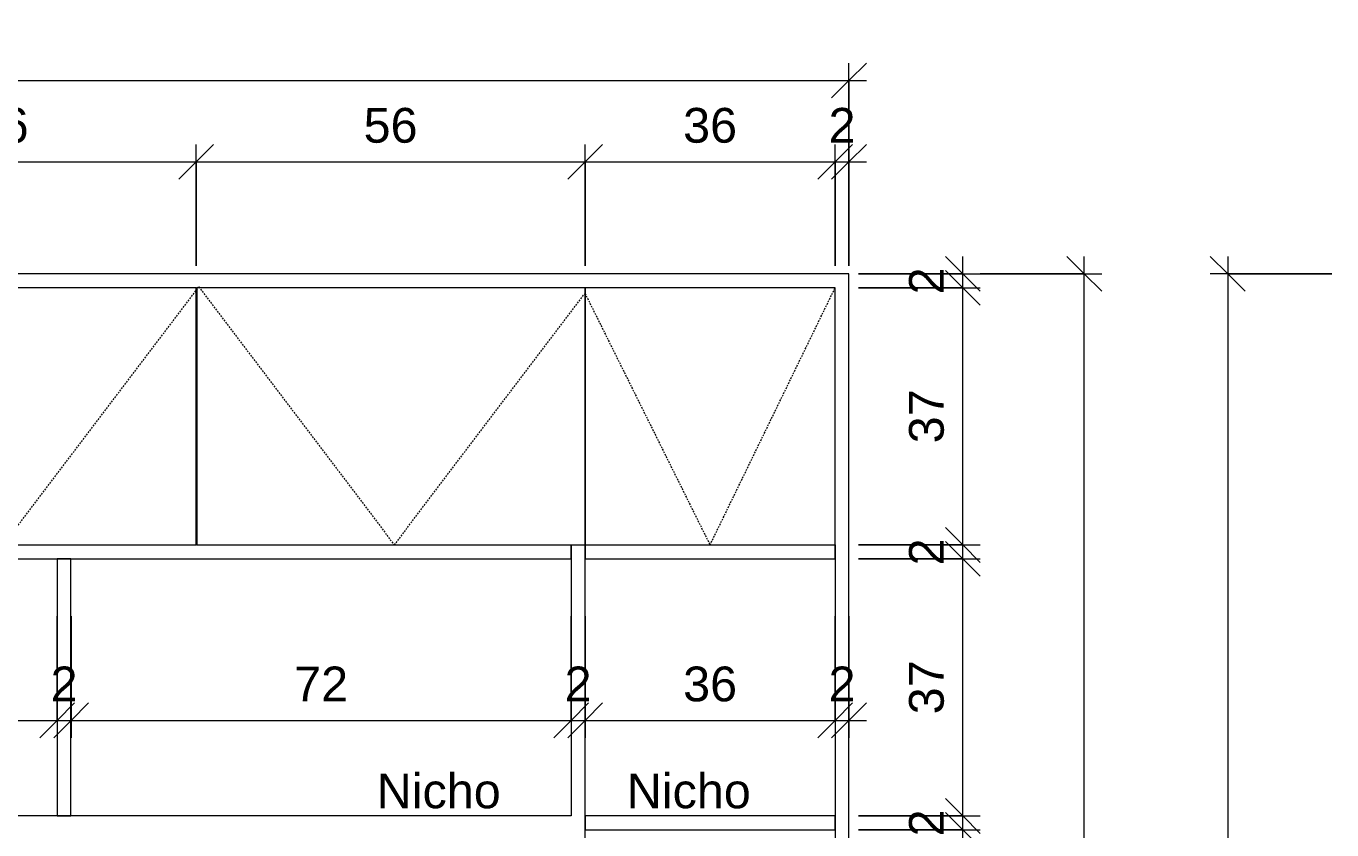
# Model space of a CAD drawing. Header units: millimetres. Extents: x -9962 to 2662, y -3814 to 2757.
# Drawn here: x -3414 to -1534, y 1600 to 2757 of the extents above; entities that cross this region are included whole.
import ezdxf

# ---------------------------------------------------------------- set-up
doc = ezdxf.new("R2010")
doc.units = ezdxf.units.MM
doc.linetypes.add('Overhead', pattern=[3.96875, 2.38125, -1.5875])
for name, color, linetype, lineweight in [('A-ANNO-DIMS', 211, 'Continuous', 9), ('A-ANNO-DIMS-25', 211, 'Continuous', 9), ('A-FLOR-OVHD', 1, 'Overhead', 9), ('G-ANNO-TEXT', 231, 'Continuous', 9), ('I-FURN', 30, 'Continuous', 9)]:
    doc.layers.add(name, color=color, linetype=linetype, lineweight=lineweight)
doc.styles.add('@Arial Unicode MS', font='ARIALUNI.TTF', dxfattribs={"height": 50})
doc.styles.add('Arial', font='arial.ttf', dxfattribs={"height": 50})
doc.dimstyles.new('CRT_-__Metros_-_Linha_de_chamada_3_5_mm', dxfattribs={"dimscale": 304.8, "dimtxt": 50.292243, "dimasz": 0.164042, "dimexe": 0.082021, "dimexo": 0.0625, "dimgap": 0.04101, "dimtad": 1, "dimdec": 0, "dimlfac": 0.1, "dimdsep": 46, "dimtxsty": '@Arial Unicode MS', "dimblk1": 'OBLIQUE', "dimblk2": 'OBLIQUE', "dimsah": 1, "dimcen": 0.09, "dimdle": 0.082021, "dimazin": 0, "dimtfac": 1, "dimtdec": 4, "dimtix": 1, "dimtmove": 0, "dimatfit": 3, "dimfxl": 0.492126, "dimfxlon": 1, "dimtvp": 1, "dimtolj": 1, "dimtzin": 0, "dimarcsym": 2})
doc.dimstyles.new('CRT_-__Metros_-_Linha_de_chamada_3_5_mm_1', dxfattribs={"dimscale": 304.8, "dimtxt": 50.292243, "dimasz": 0.164042, "dimexe": 0.082021, "dimexo": 0.0625, "dimgap": 0.04101, "dimtad": 1, "dimlfac": 0.001, "dimrnd": 0.01, "dimzin": 0, "dimdsep": 46, "dimtxsty": '@Arial Unicode MS', "dimblk1": 'OBLIQUE', "dimblk2": 'OBLIQUE', "dimsah": 1, "dimcen": 0.09, "dimdle": 0.082021, "dimazin": 0, "dimtfac": 1, "dimtdec": 4, "dimtix": 1, "dimtmove": 0, "dimatfit": 3, "dimfxl": 0.492126, "dimfxlon": 1, "dimtvp": 1, "dimtolj": 1, "dimtzin": 0, "dimarcsym": 2})

# ---------------------------------------------------------------- blocks, each defined once
blk = doc.blocks.new('ESTANTE ESCRITORIO - ESTANTE ESCRITORIO-4505156-VISTA FRONTAL ESTANTE ESCRITÓRIO')
at = {"layer": 'I-FURN'}
for p, q in [((-8669.650772, 2400), (-11669.650772, 2400)), ((-8669.650772, 200), (-8669.650772, 2400)), ((-9609.650772, 2380), (-10168.650772, 2380)), ((-9609.650772, 2010), (-9609.650772, 2380)), ((-9609.650772, 2380), (-9608.650772, 2380)), ((-9049.650772, 2380), (-9608.650772, 2380)), ((-9608.650772, 2380), (-9608.650772, 2010)), ((-9049.650772, 2010), (-9049.650772, 2380)), ((-8689.650772, 2380), (-9049.650772, 2380)), ((-9049.650772, 2380), (-9049.650772, 2010)), ((-8689.650772, 2010), (-8689.650772, 2380)), ((-10168.650772, 2010), (-9609.650772, 2010)), ((-9608.650772, 2010), (-9609.650772, 2010)), ((-9608.650772, 2010), (-9049.650772, 2010)), ((-9069.650772, 2010), (-9069.650772, 1620)), ((-9069.650772, 1990), (-9069.650772, 2010)), ((-9049.650772, 2010), (-8689.650772, 2010)), ((-9049.650772, 820), (-9049.650772, 2010)), ((-9049.650772, 2010), (-9049.650772, 1990)), ((-8689.650772, 2010), (-8689.650772, 820)), ((-8689.650772, 1990), (-8689.650772, 2010)), ((-11269.650772, 1990), (-9069.650772, 1990)), ((-9789.650772, 1990), (-9809.650772, 1990)), ((-9809.650772, 1990), (-9809.650772, 1620)), ((-9789.650772, 1620), (-9789.650772, 1990)), ((-9049.650772, 1990), (-8689.650772, 1990)), ((-9069.650772, 1620), (-11269.650772, 1620)), ((-9809.650772, 1620), (-9789.650772, 1620)), ((-8689.650772, 1620), (-9049.650772, 1620)), ((-9049.650772, 1620), (-9049.650772, 1600)), ((-8689.650772, 1600), (-8689.650772, 1620)), ((-9049.650772, 1600), (-8689.650772, 1600))]:
    blk.add_line(p, q, dxfattribs=at)
blk = doc.blocks.new('DIMBLOCK18-VISTA FRONTAL ESTANTE ESCRITÓRIO')
at = {"layer": 'A-ANNO-DIMS-25'}
for p, q in [((-4089.2, 1907.6), (-4089.2, 1732.6)), ((-4089.2, 1757.6), (-4089.2, 1907.6)), ((-3369.2, 1907.6), (-3369.2, 1732.6)), ((-3369.2, 1757.6), (-3369.2, 1907.6)), ((-4089.2, 1757.6), (-3369.2, 1757.6))]:
    blk.add_line(p, q, dxfattribs=at)
at = {"layer": 'A-ANNO-DIMS-25', "lineweight": 18}
for p, q in [((-4089.2, 1757.6), (-4064.2, 1782.6)), ((-3369.2, 1757.6), (-3344.2, 1782.6)), ((-4089.2, 1757.6), (-4114.2, 1732.6)), ((-3369.2, 1757.6), (-3394.2, 1732.6))]:
    blk.add_line(p, q, dxfattribs=at)
at = {"layer": 'A-ANNO-DIMS-25', "color": 0, "insert": (-3768, 1835), "char_height": 50, "width": 92.937, "attachment_point": 1, "line_spacing_factor": 1.117605, "style": '@Arial Unicode MS'}
blk.add_mtext('72', dxfattribs=at)
blk = doc.blocks.new('_Oblique')
at = {"color": 0, "linetype": 'ByBlock', "lineweight": -2}
blk.add_line((-0.5, -0.5), (0.5, 0.5), dxfattribs=at)
blk = doc.blocks.new('DIMBLOCK19-VISTA FRONTAL ESTANTE ESCRITÓRIO')
at = {"layer": 'A-ANNO-DIMS-25'}
for p, q in [((-3369.2, 1907.6), (-3369.2, 1732.6)), ((-3369.2, 1757.6), (-3369.2, 1907.6)), ((-3349.2, 1907.6), (-3349.2, 1732.6)), ((-3349.2, 1757.6), (-3349.2, 1907.6)), ((-3369.2, 1757.6), (-3349.2, 1757.6))]:
    blk.add_line(p, q, dxfattribs=at)
at = {"layer": 'A-ANNO-DIMS-25', "lineweight": 18}
for p, q in [((-3369.2, 1757.6), (-3344.2, 1782.6)), ((-3349.2, 1757.6), (-3324.2, 1782.6)), ((-3369.2, 1757.6), (-3394.2, 1732.6)), ((-3349.2, 1757.6), (-3374.2, 1732.6))]:
    blk.add_line(p, q, dxfattribs=at)
at = {"layer": 'A-ANNO-DIMS-25', "color": 0, "insert": (-3378.6, 1835), "char_height": 50, "width": 46.468, "attachment_point": 1, "line_spacing_factor": 1.117605, "style": '@Arial Unicode MS'}
blk.add_mtext('2', dxfattribs=at)
blk = doc.blocks.new('DIMBLOCK20-VISTA FRONTAL ESTANTE ESCRITÓRIO')
at = {"layer": 'A-ANNO-DIMS-25'}
for p, q in [((-3349.2, 1907.6), (-3349.2, 1732.6)), ((-3349.2, 1757.6), (-3349.2, 1907.6)), ((-2629.2, 1907.6), (-2629.2, 1732.6)), ((-2629.2, 1757.6), (-2629.2, 1907.6)), ((-3349.2, 1757.6), (-2629.2, 1757.6))]:
    blk.add_line(p, q, dxfattribs=at)
at = {"layer": 'A-ANNO-DIMS-25', "lineweight": 18}
for p, q in [((-3349.2, 1757.6), (-3324.2, 1782.6)), ((-2629.2, 1757.6), (-2604.2, 1782.6)), ((-3349.2, 1757.6), (-3374.2, 1732.6)), ((-2629.2, 1757.6), (-2654.2, 1732.6))]:
    blk.add_line(p, q, dxfattribs=at)
at = {"layer": 'A-ANNO-DIMS-25', "color": 0, "insert": (-3028, 1835), "char_height": 50, "width": 92.937, "attachment_point": 1, "line_spacing_factor": 1.117605, "style": '@Arial Unicode MS'}
blk.add_mtext('72', dxfattribs=at)
blk = doc.blocks.new('DIMBLOCK21-VISTA FRONTAL ESTANTE ESCRITÓRIO')
at = {"layer": 'A-ANNO-DIMS-25'}
for p, q in [((-2629.2, 1907.6), (-2629.2, 1732.6)), ((-2629.2, 1757.6), (-2629.2, 1907.6)), ((-2609.2, 1907.6), (-2609.2, 1732.6)), ((-2609.2, 1757.6), (-2609.2, 1907.6)), ((-2629.2, 1757.6), (-2609.2, 1757.6))]:
    blk.add_line(p, q, dxfattribs=at)
at = {"layer": 'A-ANNO-DIMS-25', "lineweight": 18}
for p, q in [((-2629.2, 1757.6), (-2604.2, 1782.6)), ((-2609.2, 1757.6), (-2584.2, 1782.6)), ((-2629.2, 1757.6), (-2654.2, 1732.6)), ((-2609.2, 1757.6), (-2634.2, 1732.6))]:
    blk.add_line(p, q, dxfattribs=at)
at = {"layer": 'A-ANNO-DIMS-25', "color": 0, "insert": (-2638.6, 1835), "char_height": 50, "width": 46.468, "attachment_point": 1, "line_spacing_factor": 1.117605, "style": '@Arial Unicode MS'}
blk.add_mtext('2', dxfattribs=at)
blk = doc.blocks.new('DIMBLOCK22-VISTA FRONTAL ESTANTE ESCRITÓRIO')
at = {"layer": 'A-ANNO-DIMS-25'}
for p, q in [((-2609.2, 1907.6), (-2609.2, 1732.6)), ((-2609.2, 1757.6), (-2609.2, 1907.6)), ((-2249.2, 1907.6), (-2249.2, 1732.6)), ((-2249.2, 1757.6), (-2249.2, 1907.6)), ((-2609.2, 1757.6), (-2249.2, 1757.6))]:
    blk.add_line(p, q, dxfattribs=at)
at = {"layer": 'A-ANNO-DIMS-25', "lineweight": 18}
for p, q in [((-2609.2, 1757.6), (-2584.2, 1782.6)), ((-2249.2, 1757.6), (-2224.2, 1782.6)), ((-2609.2, 1757.6), (-2634.2, 1732.6)), ((-2249.2, 1757.6), (-2274.2, 1732.6))]:
    blk.add_line(p, q, dxfattribs=at)
at = {"layer": 'A-ANNO-DIMS-25', "color": 0, "insert": (-2468, 1835), "char_height": 50, "width": 92.937, "attachment_point": 1, "line_spacing_factor": 1.117605, "style": '@Arial Unicode MS'}
blk.add_mtext('36', dxfattribs=at)
blk = doc.blocks.new('DIMBLOCK23-VISTA FRONTAL ESTANTE ESCRITÓRIO')
at = {"layer": 'A-ANNO-DIMS-25'}
for p, q in [((-2249.2, 1907.6), (-2249.2, 1732.6)), ((-2249.2, 1757.6), (-2249.2, 1907.6)), ((-2229.2, 1907.6), (-2229.2, 1732.6)), ((-2229.2, 1757.6), (-2229.2, 1907.6)), ((-2249.2, 1757.6), (-2204.2, 1757.6))]:
    blk.add_line(p, q, dxfattribs=at)
at = {"layer": 'A-ANNO-DIMS-25', "lineweight": 18}
for p, q in [((-2249.2, 1757.6), (-2224.2, 1782.6)), ((-2229.2, 1757.6), (-2204.2, 1782.6)), ((-2249.2, 1757.6), (-2274.2, 1732.6)), ((-2229.2, 1757.6), (-2254.2, 1732.6))]:
    blk.add_line(p, q, dxfattribs=at)
at = {"layer": 'A-ANNO-DIMS-25', "color": 0, "insert": (-2258.6, 1835), "char_height": 50, "width": 46.468, "attachment_point": 1, "line_spacing_factor": 1.117605, "style": '@Arial Unicode MS'}
blk.add_mtext('2', dxfattribs=at)
blk = doc.blocks.new('DIMBLOCK28-VISTA FRONTAL ESTANTE ESCRITÓRIO')
at = {"layer": 'A-ANNO-DIMS-25', "lineweight": 18}
for p, q in [((-3729.2, 2561.5), (-3704.2, 2586.5)), ((-3169.2, 2561.5), (-3144.2, 2586.5)), ((-3729.2, 2561.5), (-3754.2, 2536.5)), ((-3169.2, 2561.5), (-3194.2, 2536.5))]:
    blk.add_line(p, q, dxfattribs=at)
at = {"layer": 'A-ANNO-DIMS-25'}
for p, q in [((-3729.2, 2411.5), (-3729.2, 2586.5)), ((-3169.2, 2411.5), (-3169.2, 2586.5)), ((-3729.2, 2561.5), (-3169.2, 2561.5)), ((-3729.2, 2561.5), (-3729.2, 2411.5)), ((-3169.2, 2561.5), (-3169.2, 2411.5))]:
    blk.add_line(p, q, dxfattribs=at)
at = {"layer": 'A-ANNO-DIMS-25', "color": 0, "insert": (-3488, 2638.9), "char_height": 50, "width": 92.937, "attachment_point": 1, "line_spacing_factor": 1.117605, "style": '@Arial Unicode MS'}
blk.add_mtext('56', dxfattribs=at)
blk = doc.blocks.new('DIMBLOCK29-VISTA FRONTAL ESTANTE ESCRITÓRIO')
at = {"layer": 'A-ANNO-DIMS-25', "lineweight": 18}
for p, q in [((-3169.2, 2561.5), (-3144.2, 2586.5)), ((-2609.2, 2561.5), (-2584.2, 2586.5)), ((-3169.2, 2561.5), (-3194.2, 2536.5)), ((-2609.2, 2561.5), (-2634.2, 2536.5))]:
    blk.add_line(p, q, dxfattribs=at)
at = {"layer": 'A-ANNO-DIMS-25'}
for p, q in [((-3169.2, 2411.5), (-3169.2, 2586.5)), ((-2609.2, 2411.5), (-2609.2, 2586.5)), ((-3169.2, 2561.5), (-2609.2, 2561.5)), ((-3169.2, 2561.5), (-3169.2, 2411.5)), ((-2609.2, 2561.5), (-2609.2, 2411.5))]:
    blk.add_line(p, q, dxfattribs=at)
at = {"layer": 'A-ANNO-DIMS-25', "color": 0, "insert": (-2928, 2638.9), "char_height": 50, "width": 92.937, "attachment_point": 1, "line_spacing_factor": 1.117605, "style": '@Arial Unicode MS'}
blk.add_mtext('56', dxfattribs=at)
blk = doc.blocks.new('DIMBLOCK30-VISTA FRONTAL ESTANTE ESCRITÓRIO')
at = {"layer": 'A-ANNO-DIMS-25', "lineweight": 18}
for p, q in [((-2609.2, 2561.5), (-2584.2, 2586.5)), ((-2249.2, 2561.5), (-2224.2, 2586.5)), ((-2609.2, 2561.5), (-2634.2, 2536.5)), ((-2249.2, 2561.5), (-2274.2, 2536.5))]:
    blk.add_line(p, q, dxfattribs=at)
at = {"layer": 'A-ANNO-DIMS-25'}
for p, q in [((-2609.2, 2411.5), (-2609.2, 2586.5)), ((-2249.2, 2411.5), (-2249.2, 2586.5)), ((-2609.2, 2561.5), (-2249.2, 2561.5)), ((-2609.2, 2561.5), (-2609.2, 2411.5)), ((-2249.2, 2561.5), (-2249.2, 2411.5))]:
    blk.add_line(p, q, dxfattribs=at)
at = {"layer": 'A-ANNO-DIMS-25', "color": 0, "insert": (-2468, 2638.9), "char_height": 50, "width": 92.937, "attachment_point": 1, "line_spacing_factor": 1.117605, "style": '@Arial Unicode MS'}
blk.add_mtext('36', dxfattribs=at)
blk = doc.blocks.new('DIMBLOCK31-VISTA FRONTAL ESTANTE ESCRITÓRIO')
at = {"layer": 'A-ANNO-DIMS-25', "lineweight": 18}
for p, q in [((-2249.2, 2561.5), (-2224.2, 2586.5)), ((-2229.2, 2561.5), (-2204.2, 2586.5)), ((-2249.2, 2561.5), (-2274.2, 2536.5)), ((-2229.2, 2561.5), (-2254.2, 2536.5))]:
    blk.add_line(p, q, dxfattribs=at)
at = {"layer": 'A-ANNO-DIMS-25'}
for p, q in [((-2249.2, 2411.5), (-2249.2, 2586.5)), ((-2229.2, 2411.5), (-2229.2, 2586.5)), ((-2249.2, 2561.5), (-2204.2, 2561.5)), ((-2249.2, 2561.5), (-2249.2, 2411.5)), ((-2229.2, 2561.5), (-2229.2, 2411.5))]:
    blk.add_line(p, q, dxfattribs=at)
at = {"layer": 'A-ANNO-DIMS-25', "color": 0, "insert": (-2258.6, 2638.9), "char_height": 50, "width": 46.468, "attachment_point": 1, "line_spacing_factor": 1.117605, "style": '@Arial Unicode MS'}
blk.add_mtext('2', dxfattribs=at)
blk = doc.blocks.new('DIMBLOCK32-VISTA FRONTAL ESTANTE ESCRITÓRIO')
at = {"layer": 'A-ANNO-DIMS-25', "lineweight": 18}
for p, q in [((-5229.2, 2678.5), (-5204.2, 2703.5)), ((-2229.2, 2678.5), (-2204.2, 2703.5)), ((-5229.2, 2678.5), (-5254.2, 2653.5)), ((-2229.2, 2678.5), (-2254.2, 2653.5))]:
    blk.add_line(p, q, dxfattribs=at)
at = {"layer": 'A-ANNO-DIMS-25'}
for p, q in [((-5229.2, 2528.5), (-5229.2, 2703.5)), ((-2229.2, 2528.5), (-2229.2, 2703.5)), ((-5254.2, 2678.5), (-2204.2, 2678.5)), ((-5229.2, 2678.5), (-5229.2, 2528.5)), ((-2229.2, 2678.5), (-2229.2, 2528.5))]:
    blk.add_line(p, q, dxfattribs=at)
at = {"layer": 'A-ANNO-DIMS-25', "color": 0, "insert": (-3796.9, 2755.9), "char_height": 50, "width": 162.337, "attachment_point": 1, "line_spacing_factor": 1.117605, "style": '@Arial Unicode MS'}
blk.add_mtext('3,00', dxfattribs=at)
blk = doc.blocks.new('DIMBLOCK38-VISTA FRONTAL ESTANTE ESCRITÓRIO')
at = {"layer": 'A-ANNO-DIMS-25', "lineweight": 18}
for p, q in [((-2065.4, 1600), (-2090.4, 1625)), ((-2065.4, 1600), (-2040.4, 1575)), ((-2065.4, 1230), (-2090.4, 1255)), ((-2065.4, 1230), (-2040.4, 1205))]:
    blk.add_line(p, q, dxfattribs=at)
at = {"layer": 'A-ANNO-DIMS-25'}
for p, q in [((-2215.4, 1600), (-2040.4, 1600)), ((-2065.4, 1600), (-2215.4, 1600)), ((-2065.4, 1230), (-2065.4, 1600)), ((-2215.4, 1230), (-2040.4, 1230)), ((-2065.4, 1230), (-2215.4, 1230))]:
    blk.add_line(p, q, dxfattribs=at)
at = {"layer": 'A-ANNO-DIMS-25', "color": 0, "insert": (-2142.8, 1376.3), "char_height": 50, "width": 92.937, "attachment_point": 1, "rotation": 90, "line_spacing_factor": 1.117605, "style": '@Arial Unicode MS'}
blk.add_mtext('37', dxfattribs=at)
blk = doc.blocks.new('DIMBLOCK39-VISTA FRONTAL ESTANTE ESCRITÓRIO')
at = {"layer": 'A-ANNO-DIMS-25', "lineweight": 18}
for p, q in [((-2065.4, 1620), (-2090.4, 1645)), ((-2065.4, 1600), (-2090.4, 1625)), ((-2065.4, 1620), (-2040.4, 1595)), ((-2065.4, 1600), (-2040.4, 1575))]:
    blk.add_line(p, q, dxfattribs=at)
at = {"layer": 'A-ANNO-DIMS-25'}
for p, q in [((-2215.4, 1620), (-2040.4, 1620)), ((-2065.4, 1620), (-2215.4, 1620)), ((-2065.4, 1600), (-2065.4, 1620)), ((-2215.4, 1600), (-2040.4, 1600)), ((-2065.4, 1600), (-2215.4, 1600))]:
    blk.add_line(p, q, dxfattribs=at)
at = {"layer": 'A-ANNO-DIMS-25', "color": 0, "insert": (-2142.8, 1590.6), "char_height": 50, "width": 46.468, "attachment_point": 1, "rotation": 90, "line_spacing_factor": 1.117605, "style": '@Arial Unicode MS'}
blk.add_mtext('2', dxfattribs=at)
blk = doc.blocks.new('DIMBLOCK40-VISTA FRONTAL ESTANTE ESCRITÓRIO')
at = {"layer": 'A-ANNO-DIMS-25', "lineweight": 18}
for p, q in [((-2065.4, 1990), (-2090.4, 2015)), ((-2065.4, 1990), (-2040.4, 1965)), ((-2065.4, 1620), (-2090.4, 1645)), ((-2065.4, 1620), (-2040.4, 1595))]:
    blk.add_line(p, q, dxfattribs=at)
at = {"layer": 'A-ANNO-DIMS-25'}
for p, q in [((-2215.4, 1990), (-2040.4, 1990)), ((-2065.4, 1990), (-2215.4, 1990)), ((-2065.4, 1620), (-2065.4, 1990)), ((-2215.4, 1620), (-2040.4, 1620)), ((-2065.4, 1620), (-2215.4, 1620))]:
    blk.add_line(p, q, dxfattribs=at)
at = {"layer": 'A-ANNO-DIMS-25', "color": 0, "insert": (-2142.8, 1766.3), "char_height": 50, "width": 92.937, "attachment_point": 1, "rotation": 90, "line_spacing_factor": 1.117605, "style": '@Arial Unicode MS'}
blk.add_mtext('37', dxfattribs=at)
blk = doc.blocks.new('DIMBLOCK41-VISTA FRONTAL ESTANTE ESCRITÓRIO')
at = {"layer": 'A-ANNO-DIMS-25', "lineweight": 18}
for p, q in [((-2065.4, 2010), (-2090.4, 2035)), ((-2065.4, 1990), (-2090.4, 2015)), ((-2065.4, 2010), (-2040.4, 1985)), ((-2065.4, 1990), (-2040.4, 1965))]:
    blk.add_line(p, q, dxfattribs=at)
at = {"layer": 'A-ANNO-DIMS-25'}
for p, q in [((-2215.4, 2010), (-2040.4, 2010)), ((-2065.4, 2010), (-2215.4, 2010)), ((-2065.4, 1990), (-2065.4, 2010)), ((-2215.4, 1990), (-2040.4, 1990)), ((-2065.4, 1990), (-2215.4, 1990))]:
    blk.add_line(p, q, dxfattribs=at)
at = {"layer": 'A-ANNO-DIMS-25', "color": 0, "insert": (-2142.8, 1980.6), "char_height": 50, "width": 46.468, "attachment_point": 1, "rotation": 90, "line_spacing_factor": 1.117605, "style": '@Arial Unicode MS'}
blk.add_mtext('2', dxfattribs=at)
blk = doc.blocks.new('DIMBLOCK42-VISTA FRONTAL ESTANTE ESCRITÓRIO')
at = {"layer": 'A-ANNO-DIMS-25', "lineweight": 18}
for p, q in [((-2065.4, 2380), (-2090.4, 2405)), ((-2065.4, 2380), (-2040.4, 2355)), ((-2065.4, 2010), (-2090.4, 2035)), ((-2065.4, 2010), (-2040.4, 1985))]:
    blk.add_line(p, q, dxfattribs=at)
at = {"layer": 'A-ANNO-DIMS-25'}
for p, q in [((-2215.4, 2380), (-2040.4, 2380)), ((-2065.4, 2380), (-2215.4, 2380)), ((-2065.4, 2010), (-2065.4, 2380)), ((-2215.4, 2010), (-2040.4, 2010)), ((-2065.4, 2010), (-2215.4, 2010))]:
    blk.add_line(p, q, dxfattribs=at)
at = {"layer": 'A-ANNO-DIMS-25', "color": 0, "insert": (-2142.8, 2156.3), "char_height": 50, "width": 92.937, "attachment_point": 1, "rotation": 90, "line_spacing_factor": 1.117605, "style": '@Arial Unicode MS'}
blk.add_mtext('37', dxfattribs=at)
blk = doc.blocks.new('DIMBLOCK43-VISTA FRONTAL ESTANTE ESCRITÓRIO')
at = {"layer": 'A-ANNO-DIMS-25', "lineweight": 18}
for p, q in [((-2065.4, 2400), (-2090.4, 2425)), ((-2065.4, 2380), (-2090.4, 2405)), ((-2065.4, 2400), (-2040.4, 2375)), ((-2065.4, 2380), (-2040.4, 2355))]:
    blk.add_line(p, q, dxfattribs=at)
at = {"layer": 'A-ANNO-DIMS-25'}
for p, q in [((-2065.4, 2380), (-2065.4, 2425)), ((-2215.4, 2400), (-2040.4, 2400)), ((-2065.4, 2400), (-2215.4, 2400)), ((-2215.4, 2380), (-2040.4, 2380)), ((-2065.4, 2380), (-2215.4, 2380))]:
    blk.add_line(p, q, dxfattribs=at)
at = {"layer": 'A-ANNO-DIMS-25', "color": 0, "insert": (-2142.8, 2370.6), "char_height": 50, "width": 46.468, "attachment_point": 1, "rotation": 90, "line_spacing_factor": 1.117605, "style": '@Arial Unicode MS'}
blk.add_mtext('2', dxfattribs=at)
blk = doc.blocks.new('DIMBLOCK44-VISTA FRONTAL ESTANTE ESCRITÓRIO')
at = {"layer": 'A-ANNO-DIMS-25', "lineweight": 18}
for p, q in [((-1890.4, 2400), (-1915.4, 2425)), ((-1890.4, 2400), (-1865.4, 2375)), ((-1890.4, 200), (-1915.4, 225)), ((-1890.4, 200), (-1865.4, 175))]:
    blk.add_line(p, q, dxfattribs=at)
at = {"layer": 'A-ANNO-DIMS-25'}
for p, q in [((-1890.4, 175), (-1890.4, 2425)), ((-2040.4, 2400), (-1865.4, 2400)), ((-1890.4, 2400), (-2040.4, 2400)), ((-2040.4, 200), (-1865.4, 200)), ((-1890.4, 200), (-2040.4, 200))]:
    blk.add_line(p, q, dxfattribs=at)
at = {"layer": 'A-ANNO-DIMS-25', "color": 0, "insert": (-1967.8, 1232.4), "char_height": 50, "width": 162.337, "attachment_point": 1, "rotation": 90, "line_spacing_factor": 1.117605, "style": '@Arial Unicode MS'}
blk.add_mtext('2,20', dxfattribs=at)
blk = doc.blocks.new('DIMBLOCK59-VISTA LATERAL ESTANTE ESCRITÓRIO')
at = {"layer": 'A-ANNO-DIMS-25', "lineweight": 18}
for p, q in [((-1684, 2400), (-1709, 2425)), ((-1684, 2400), (-1659, 2375)), ((-1684, 200), (-1709, 225)), ((-1684, 200), (-1659, 175))]:
    blk.add_line(p, q, dxfattribs=at)
at = {"layer": 'A-ANNO-DIMS-25'}
for p, q in [((-1684, 2425), (-1684, 175)), ((-1534, 2400), (-1709, 2400)), ((-1684, 2400), (-1534, 2400)), ((-1534, 200), (-1709, 200)), ((-1684, 200), (-1534, 200))]:
    blk.add_line(p, q, dxfattribs=at)
at = {"layer": 'A-ANNO-DIMS-25', "color": 0, "insert": (-1761.4, 1232.4), "char_height": 50, "width": 162.337, "attachment_point": 1, "rotation": 90, "line_spacing_factor": 1.117605, "style": '@Arial Unicode MS'}
blk.add_mtext('2,20', dxfattribs=at)

msp = doc.modelspace()

# ---------------------------------------------------------------- linework, layer by layer
at = {"layer": 'A-FLOR-OVHD'}
for p, q in [((-3446.75, 2010), (-3165.245, 2381.325)), ((-3165.245, 2381.325), (-2883.74, 2010)), ((-2883.74, 2010), (-2609.25, 2372.073)), ((-2609.25, 2372.073), (-2429.25, 2010)), ((-2429.25, 2010), (-2249.25, 2380))]:
    msp.add_line(p, q, dxfattribs=at)

# ---------------------------------------------------------------- block references
at = {"layer": 'I-FURN'}
msp.add_blockref('ESTANTE ESCRITORIO - ESTANTE ESCRITORIO-4505156-VISTA FRONTAL ESTANTE ESCRITÓRIO', (6440.401, 0), dxfattribs=at)

# ---------------------------------------------------------------- texts
at = {"layer": 'G-ANNO-TEXT', "color": 7, "char_height": 50, "width": 222.46828, "attachment_point": 1, "style": 'Arial'}
for insert in [(-2909.11, 1681.098), (-2549.11, 1681.098)]:
    msp.add_mtext('Nicho', dxfattribs=dict(at, insert=insert))

# ---------------------------------------------------------------- dimensions: what is measured, and where the dimension line sits
at = {"layer": 'A-ANNO-DIMS'}
for base, p1, p2, dimstyle, override, picture, middle in [((-2229.25, 2678.498), (-5229.25, 2528.498), (-2229.25, 2528.498), 'CRT_-__Metros_-_Linha_de_chamada_3_5_mm_1', {"dimpost": '<>', "dimfxl": 3000}, 'DIMBLOCK32-VISTA FRONTAL ESTANTE ESCRITÓRIO', (-3729.25, 2716.544)), ((-3169.25, 2561.514), (-3729.25, 2411.514), (-3169.25, 2411.514), 'CRT_-__Metros_-_Linha_de_chamada_3_5_mm', {"dimpost": '<>', "dimfxl": 560}, 'DIMBLOCK28-VISTA FRONTAL ESTANTE ESCRITÓRIO', (-3449.25, 2599.56)), ((-2609.25, 2561.514), (-3169.25, 2411.514), (-2609.25, 2411.514), 'CRT_-__Metros_-_Linha_de_chamada_3_5_mm', {"dimpost": '<>', "dimfxl": 560}, 'DIMBLOCK29-VISTA FRONTAL ESTANTE ESCRITÓRIO', (-2889.25, 2599.56)), ((-2249.25, 2561.514), (-2609.25, 2411.514), (-2249.25, 2411.514), 'CRT_-__Metros_-_Linha_de_chamada_3_5_mm', {"dimpost": '<>', "dimfxl": 360}, 'DIMBLOCK30-VISTA FRONTAL ESTANTE ESCRITÓRIO', (-2429.25, 2599.56)), ((-2229.25, 2561.514), (-2249.25, 2411.514), (-2229.25, 2411.514), 'CRT_-__Metros_-_Linha_de_chamada_3_5_mm', {"dimpost": '<>', "dimfxl": 20}, 'DIMBLOCK31-VISTA FRONTAL ESTANTE ESCRITÓRIO', (-2239.25, 2599.134)), ((-3369.25, 1757.56), (-4089.25, 1907.56), (-3369.25, 1907.56), 'CRT_-__Metros_-_Linha_de_chamada_3_5_mm', {"dimpost": '<>', "dimfxl": 720}, 'DIMBLOCK18-VISTA FRONTAL ESTANTE ESCRITÓRIO', (-3729.25, 1795.18)), ((-3349.25, 1757.56), (-3369.25, 1907.56), (-3349.25, 1907.56), 'CRT_-__Metros_-_Linha_de_chamada_3_5_mm', {"dimpost": '<>', "dimfxl": 20}, 'DIMBLOCK19-VISTA FRONTAL ESTANTE ESCRITÓRIO', (-3359.25, 1795.18)), ((-2629.25, 1757.56), (-3349.25, 1907.56), (-2629.25, 1907.56), 'CRT_-__Metros_-_Linha_de_chamada_3_5_mm', {"dimpost": '<>', "dimfxl": 720}, 'DIMBLOCK20-VISTA FRONTAL ESTANTE ESCRITÓRIO', (-2989.25, 1795.18)), ((-2609.25, 1757.56), (-2629.25, 1907.56), (-2609.25, 1907.56), 'CRT_-__Metros_-_Linha_de_chamada_3_5_mm', {"dimpost": '<>', "dimfxl": 20}, 'DIMBLOCK21-VISTA FRONTAL ESTANTE ESCRITÓRIO', (-2619.25, 1795.18)), ((-2249.25, 1757.56), (-2609.25, 1907.56), (-2249.25, 1907.56), 'CRT_-__Metros_-_Linha_de_chamada_3_5_mm', {"dimpost": '<>', "dimfxl": 360}, 'DIMBLOCK22-VISTA FRONTAL ESTANTE ESCRITÓRIO', (-2429.25, 1795.606)), ((-2229.25, 1757.56), (-2249.25, 1907.56), (-2229.25, 1907.56), 'CRT_-__Metros_-_Linha_de_chamada_3_5_mm', {"dimpost": '<>', "dimfxl": 20}, 'DIMBLOCK23-VISTA FRONTAL ESTANTE ESCRITÓRIO', (-2239.25, 1795.18))]:
    dim = msp.add_linear_dim(base=base, p1=p1, p2=p2, dimstyle=dimstyle, override=override, dxfattribs=at)
    dim.commit()
    dim.dimension.update_dxf_attribs({"geometry": picture, "text_midpoint": middle})
for base, p1, p2, dimstyle, override, picture, middle in [((-2065.447, 2400), (-2215.447, 2380), (-2215.447, 2400), 'CRT_-__Metros_-_Linha_de_chamada_3_5_mm', {"dimpost": '<>', "dimfxl": 20}, 'DIMBLOCK43-VISTA FRONTAL ESTANTE ESCRITÓRIO', (-2103.067, 2390)), ((-1890.447, 2400), (-2040.447, 200), (-2040.447, 2400), 'CRT_-__Metros_-_Linha_de_chamada_3_5_mm_1', {"dimpost": '<>', "dimfxl": 2200}, 'DIMBLOCK44-VISTA FRONTAL ESTANTE ESCRITÓRIO', (-1928.493, 1300)), ((-1683.987, 200), (-1533.987, 2400), (-1533.987, 200), 'CRT_-__Metros_-_Linha_de_chamada_3_5_mm_1', {"dimpost": '<>', "dimfxl": 2200}, 'DIMBLOCK59-VISTA LATERAL ESTANTE ESCRITÓRIO', (-1722.032, 1300)), ((-2065.447, 2380), (-2215.447, 2010), (-2215.447, 2380), 'CRT_-__Metros_-_Linha_de_chamada_3_5_mm', {"dimpost": '<>', "dimfxl": 370}, 'DIMBLOCK42-VISTA FRONTAL ESTANTE ESCRITÓRIO', (-2103.493, 2195)), ((-2065.447, 2010), (-2215.447, 1990), (-2215.447, 2010), 'CRT_-__Metros_-_Linha_de_chamada_3_5_mm', {"dimpost": '<>', "dimfxl": 20}, 'DIMBLOCK41-VISTA FRONTAL ESTANTE ESCRITÓRIO', (-2103.067, 2000)), ((-2065.447, 1990), (-2215.447, 1620), (-2215.447, 1990), 'CRT_-__Metros_-_Linha_de_chamada_3_5_mm', {"dimpost": '<>', "dimfxl": 370}, 'DIMBLOCK40-VISTA FRONTAL ESTANTE ESCRITÓRIO', (-2103.493, 1805)), ((-2065.447, 1620), (-2215.447, 1600), (-2215.447, 1620), 'CRT_-__Metros_-_Linha_de_chamada_3_5_mm', {"dimpost": '<>', "dimfxl": 20}, 'DIMBLOCK39-VISTA FRONTAL ESTANTE ESCRITÓRIO', (-2103.067, 1610)), ((-2065.447, 1600), (-2215.447, 1230), (-2215.447, 1600), 'CRT_-__Metros_-_Linha_de_chamada_3_5_mm', {"dimpost": '<>', "dimfxl": 370}, 'DIMBLOCK38-VISTA FRONTAL ESTANTE ESCRITÓRIO', (-2103.493, 1415))]:
    dim = msp.add_linear_dim(base=base, p1=p1, p2=p2, angle=90, dimstyle=dimstyle, override=override, dxfattribs=at)
    dim.commit()
    dim.dimension.update_dxf_attribs({"geometry": picture, "text_midpoint": middle})

doc.saveas('drawing.dxf')
